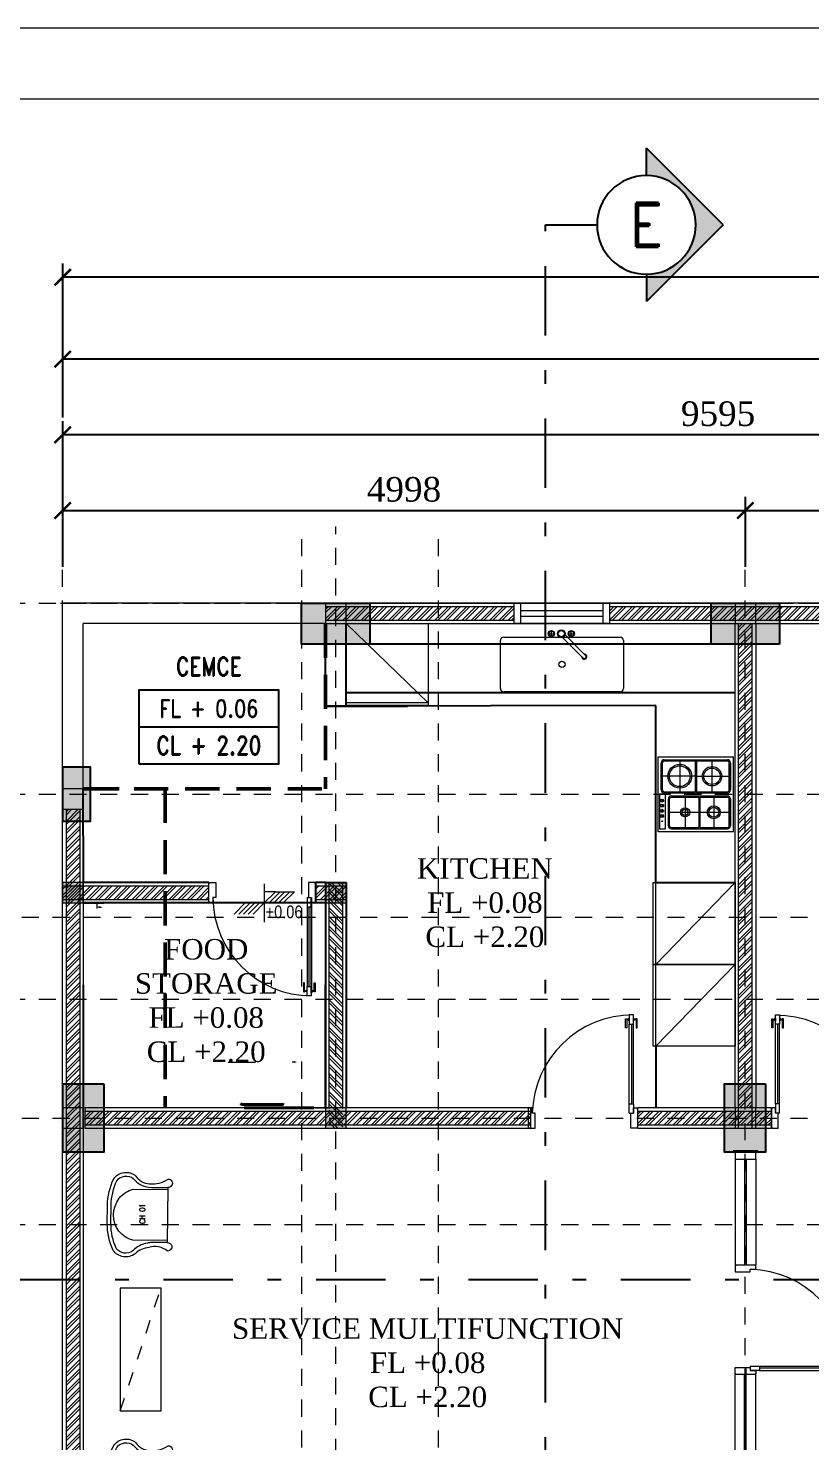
# Model space of a CAD drawing. Header units: millimetres. Extents: x -9564 to 494436, y -140371 to 4257.
# Drawn here: x -19.58 to -13.85, y 120.5 to 130.85 of the extents above; entities that cross this region are included whole.
import ezdxf
from ezdxf.enums import TextEntityAlignment as Align

# ---------------------------------------------------------------- set-up
doc = ezdxf.new("R2010")
doc.units = ezdxf.units.MM
doc.header["$MEASUREMENT"] = 0
for name, pattern in [('DASHDOTX2', [50.8, 25.4, -12.7, 0, -12.7]), ('DASHED2', [0.375, 0.25, -0.125]), ('HIDDEN2', [0.1875, 0.125, -0.0625]), ('SLD-Solid', [0]), ('XR-LANTAI 1$0$HIDDEN', [0.375, 0.25, -0.125])]:
    doc.linetypes.add(name, pattern=pattern)
doc.layers.get('DEFPOINTS').update_dxf_attribs({"lineweight": 18})
for name, color, linetype in [('1', 5, 'Continuous'), ('Garis Wipeout', 241, 'Continuous'), ('TEXT', 4, 'Continuous'), ('WALL', 90, 'Continuous')]:
    doc.layers.add(name, color=color, linetype=linetype)
for name, color, linetype, lineweight in [('28-Arsiran', 252, 'Continuous', 5), ('8', 8, 'Continuous', 5), ('AS', 8, 'HIDDEN2', 5), ('BODY', 7, 'Continuous', 40), ('DIM', 1, 'Continuous', 5), ('Dimensi', 252, 'Continuous', 9), ('DINDING', 1, 'Continuous', 20), ('DOOR OPENING', 4, 'SLD-Solid', 5), ('FURNITURE', 25, 'Continuous', 5), ('HATCH', 8, 'Continuous', 13), ('KOL', 5, 'Continuous', 18), ('LEGEND', 1, 'DASHED2', 50), ('TEXT 1', 210, 'Continuous', 5), ('XR-KOP A3_MOZART$0$A-TXTKOP', 3, 'Continuous', 5), ('XR-KOP A3_MOZART$0$KOP-A1$0$A-GRSKOP', 1, 'Continuous', 5)]:
    doc.layers.add(name, color=color, linetype=linetype, lineweight=lineweight)
doc.styles.add('Arial Narrow', font='ARIALN.TTF')
doc.styles.add('HAND', font='ROMAND.SHX', dxfattribs={"width": 0.8, "height": 250})
doc.styles.add('ROMAND', font='romand.shx', dxfattribs={"width": 0.7})
doc.styles.add('style1', font='times.ttf', dxfattribs={"height": 0.15})
doc.styles.add('style2', font='times.ttf', dxfattribs={"height": 0.18})
doc.styles.add('XR-KOP A3_MOZART$0$ROMAND', font='romand.shx', dxfattribs={"height": 2, "bigfont": 'bigfont.shx'})
doc.styles.add('XR-LANTAI 1$0$ROMANS', font='romans.shx', dxfattribs={"width": 0.8})
doc.dimstyles.new('ISO-25', dxfattribs={"dimtxt": 0.18, "dimasz": 0.12, "dimexe": 0.1, "dimexo": 0.1, "dimgap": 0.0625, "dimtad": 1, "dimtoh": 1, "dimdec": 0, "dimlfac": 1000, "dimtxsty": 'style2', "dimblk": 'ARCHTICK', "dimcen": 0.15, "dimclrd": 1, "dimclre": 1, "dimclrt": 4, "dimadec": 0, "dimazin": 0, "dimtfac": 1, "dimtdec": 0, "dimtmove": 0, "dimatfit": 3, "dimldrblk": 'OBLIQUE', "dimfxl": 1, "dimarcsym": 0})
pattern_1 = [(45, (-258.134137, -137.640266), (-0.0336759605, 0.0336759605), []), (45, (-258.111686, -137.640266), (-0.0336759605, 0.0336759605), [])]
pattern_2 = [(0, (0, 0), (0, 6.985), [5.08, -1.905]), (90, (0, 0), (-6.985, 4e-16), [5.08, -1.905])]

# ---------------------------------------------------------------- blocks, each defined once
blk = doc.blocks.new('hsdh')
at = {"layer": 'XR-KOP A3_MOZART$0$KOP-A1$0$A-GRSKOP', "color": 0, "linetype": 'Continuous', "lineweight": 5}
blk.add_lwpolyline([(145480.1, 82601), (107945.4, 82601), (107945.4, 56196.5), (145480.1, 56196.5)], close=True, dxfattribs=at)
at = {"layer": 'XR-KOP A3_MOZART$0$KOP-A1$0$A-GRSKOP', "color": 5, "linetype": 'Continuous', "lineweight": 5}
blk.add_lwpolyline([(145016.9, 82137.7), (108408.6, 82137.7), (108408.6, 56659.8), (145016.9, 56659.8)], close=True, dxfattribs=at)
blk = doc.blocks.new('KOLOM PRAKTIS')
at = {"layer": 'HATCH'}
h = blk.add_hatch(color=256, dxfattribs=at)
h.dxf.hatch_style = 1
h.paths.add_polyline_path([(-75, 75), (-75, -75), (75, -75), (75, 75)])
at = {"layer": 'KOL'}
blk.add_lwpolyline([(-75, -75), (75, -75), (75, 75), (-75, 75)], close=True, dxfattribs=at)
blk = doc.blocks.new('KUSEN PINTU')
at = {"layer": 'DOOR OPENING', "linetype": 'Continuous', "transparency": 33554687}
for p, q in [((-50, 110), (-30, 110)), ((-50, 0), (-50, 110)), ((-30, 110), (-30, 150)), ((-30, 150), (-5, 150)), ((-5, 150), (-5, 145)), ((-5, 145), (0, 145)), ((0, 145), (0, 5)), ((-5, 0), (-50, 0)), ((0, 5), (-5, 5)), ((-5, 5), (-5, 0))]:
    blk.add_line(p, q, dxfattribs=at)
at = {"layer": 'DOOR OPENING', "linetype": 'Continuous', "ltscale": 10, "transparency": 33554687}
for p, q in [((0, 145), (0, 150)), ((0, 5), (0, 0))]:
    blk.add_line(p, q, dxfattribs=at)
blk = doc.blocks.new('A$C3020dce1')
at = {"layer": 'DOOR OPENING', "linetype": 'Continuous', "transparency": 33554687}
for p, q in [((110, 60), (110, 30)), ((110, 60), (178, 60)), ((178, 30), (110, 30)), ((178, 60), (178, 30)), ((735, 79), (735, 88)), ((735, 88), (802, 88)), ((802, 79), (735, 79)), ((802, 10), (735, 10)), ((735, 10), (735, 2)), ((735, 2), (802, 2)), ((830, 60), (762, 60)), ((762, 60), (762, 30)), ((762, 30), (830, 30)), ((785, 60), (785, 62)), ((807, 60), (785, 60)), ((807, 30), (785, 30)), ((785, 30), (785, 28)), ((787, 64), (806, 64)), ((787, 26), (806, 26)), ((802, 88), (802, 79)), ((802, 2), (802, 10)), ((807, 62), (807, 60)), ((807, 28), (807, 30)), ((830, 30), (830, 60))]:
    blk.add_line(p, q, dxfattribs=at)
at = {"layer": 'DOOR OPENING', "transparency": 33554687}
blk.add_line((110, 30), (150, 30), dxfattribs=at)
at = {"layer": 'DOOR OPENING', "linetype": 'Continuous', "ltscale": 10, "transparency": 33554687}
for p, q in [((178, 60), (762, 60)), ((762, 45), (178, 45)), ((178, 30), (762, 30)), ((793, 64), (793, 79)), ((793, 10), (793, 26)), ((799, 64), (799, 79)), ((799, 10), (799, 26))]:
    blk.add_line(p, q, dxfattribs=at)
at = {"layer": 'DOOR OPENING', "color": 8, "ltscale": 2, "transparency": 33554687}
blk.add_arc((93, 33), 737, 359.775, 88.6553, dxfattribs=at)
at = {"layer": 'DOOR OPENING', "linetype": 'Continuous', "transparency": 33554687}
for centre, start, end in [((787, 62), 90, 180), ((787, 28), 180, 270), ((806, 62), 360, 90), ((806, 28), 270, 0)]:
    blk.add_arc(centre, 1.69, start, end, dxfattribs=at)
at = {"layer": 'DOOR OPENING', "linetype": 'Continuous', "transparency": 33554687, "xscale": -1, "rotation": 270}
blk.add_blockref('KUSEN PINTU', (0, 800), dxfattribs=at)
at = {"layer": 'DOOR OPENING', "linetype": 'Continuous', "transparency": 33554687, "rotation": 270}
blk.add_blockref('KUSEN PINTU', (0, 0), dxfattribs=at)
blk = doc.blocks.new('NRG-1')
at = {"color": 15}
blk.add_lwpolyline([(-0.947, -1), (0.947, -1), (0.947, 0), (-0.947, 0)], close=True, dxfattribs=at)
blk.add_lwpolyline([(0.947, -0.5), (-0.947, -0.5)], dxfattribs=at)
at = {"color": 4, "style": 'HAND'}
for p in [(0, 0.781), (0, 0.321)]:
    blk.add_attdef('NRG', text='', height=0.25, dxfattribs=at).set_placement(p, align=Align.MIDDLE)
at = {"style": 'HAND'}
for p in [(0, -0.25), (0, -0.75)]:
    blk.add_attdef('NE', text='', height=0.25, dxfattribs=at).set_placement(p, align=Align.MIDDLE)
blk = doc.blocks.new('XR-LANTAI 1$0$A$C006A1356')
blk.add_lwpolyline([(139, 49, -1.063474), (57, 48, 0.263984), (92, 228, 0.16326), (31, 364, -0.428242), (64, 578, -0.10714), (324, 635), (504, 634, -0.10714), (763, 572, -0.428242), (792, 358, 0.237282), (713, 223, 0.177013), (760, 42, -1.063474), (678, 45)], format="xyb", close=True)
for points in [[(139, 49), (140, 204, 0.019515), (135, 244, 0.167194), (59, 387, -0.416735), (82, 547, -0.105594), (324, 599), (503, 598, -0.105594), (744, 541, -0.416735), (765, 381, 0.203317), (681, 231), (679, 199), (678, 45)], [(159, 49), (162, 386, -0.149782), (250, 521, -0.334384), (572, 518, -0.165503), (662, 381), (659, 45)]]:
    blk.add_lwpolyline(points, format="xyb")
blk = doc.blocks.new('A$C7265e89b')
at = {"layer": 'FURNITURE', "color": 251, "linetype": 'XR-LANTAI 1$0$HIDDEN'}
blk.add_line((12.5, 109.9), (52.5, 229.9), dxfattribs=at)
at = {"layer": 'FURNITURE'}
blk.add_lwpolyline([(52.5, 229.9), (12.5, 229.9), (12.5, 109.9), (52.5, 109.9)], close=True, dxfattribs=at)
at = {"layer": 'FURNITURE', "xscale": 0.1, "yscale": 0.1, "zscale": 0.1, "rotation": 90}
for p in [(63.5, 260.3), (63.5, 0)]:
    blk.add_blockref('XR-LANTAI 1$0$A$C006A1356', p, dxfattribs=at)
at = {"layer": 'FURNITURE', "char_height": 5.5, "attachment_point": 1, "rotation": 90, "style": 'XR-LANTAI 1$0$ROMANS'}
for insert in [(31.5, 292.7), (31.5, 30.6)]:
    blk.add_mtext_dynamic_manual_height_columns('CH 01', width=27.015, gutter_width=0.1, heights=[0], dxfattribs=dict(at, insert=insert))
blk = doc.blocks.new('_ArchTick')
at = {"color": 0, "linetype": 'ByBlock', "const_width": 0.15}
blk.add_lwpolyline([(-0.5, -0.5), (0.5, 0.5)], dxfattribs=at)
blk = doc.blocks.new('*D641')
at = {"layer": 'DEFPOINTS', "color": 0, "transparency": 16777216}
for p in [(208.821, 169.55), (203.824, 169.038), (208.821, 169.038)]:
    blk.add_point(p, dxfattribs=at)
at = {"layer": 'DIM', "color": 1, "lineweight": -2, "transparency": 16777216}
for p, q in [((203.824, 169.138), (203.824, 169.65)), ((208.821, 169.138), (208.821, 169.65)), ((203.824, 169.55), (208.821, 169.55))]:
    blk.add_line(p, q, dxfattribs=at)
at = {"layer": 'DIM', "color": 1, "lineweight": -2, "transparency": 16777216, "xscale": 0.12, "yscale": 0.12, "zscale": 0.12, "rotation": 180}
blk.add_blockref('_ArchTick', (203.824, 169.55), dxfattribs=at)
at = {"layer": 'DIM', "color": 1, "lineweight": -2, "transparency": 16777216, "xscale": 0.12, "yscale": 0.12, "zscale": 0.12}
blk.add_blockref('_ArchTick', (208.821, 169.55), dxfattribs=at)
at = {"layer": 'DIM', "color": 4, "transparency": 16777216, "insert": (206.322, 169.704), "char_height": 0.18, "attachment_point": 5, "style": 'style2'}
blk.add_mtext('4998', dxfattribs=at)
blk = doc.blocks.new('_Oblique')
at = {"color": 0, "linetype": 'ByBlock', "lineweight": -2}
blk.add_line((-0.5, -0.5), (0.5, 0.5), dxfattribs=at)
blk = doc.blocks.new('*D642')
at = {"layer": 'DEFPOINTS', "color": 0, "transparency": 16777216}
for p in [(211.819, 169.55), (208.821, 169.038), (211.819, 169.038)]:
    blk.add_point(p, dxfattribs=at)
at = {"layer": 'DIM', "color": 1, "lineweight": -2, "transparency": 16777216}
for p, q in [((208.821, 169.138), (208.821, 169.65)), ((211.819, 169.138), (211.819, 169.65)), ((208.821, 169.55), (211.819, 169.55))]:
    blk.add_line(p, q, dxfattribs=at)
at = {"layer": 'DIM', "color": 1, "lineweight": -2, "transparency": 16777216, "xscale": 0.12, "yscale": 0.12, "zscale": 0.12, "rotation": 180}
blk.add_blockref('_ArchTick', (208.821, 169.55), dxfattribs=at)
at = {"layer": 'DIM', "color": 1, "lineweight": -2, "transparency": 16777216, "xscale": 0.12, "yscale": 0.12, "zscale": 0.12}
blk.add_blockref('_ArchTick', (211.819, 169.55), dxfattribs=at)
at = {"layer": 'DIM', "color": 4, "transparency": 16777216, "insert": (210.32, 169.704), "char_height": 0.18, "attachment_point": 5, "style": 'style2'}
blk.add_mtext('2998', dxfattribs=at)
blk = doc.blocks.new('*D645')
at = {"layer": 'DEFPOINTS', "color": 0, "transparency": 16777216}
for p in [(203.824, 170.104), (203.824, 169.55), (213.419, 169.55)]:
    blk.add_point(p, dxfattribs=at)
at = {"layer": 'DIM', "color": 1, "lineweight": -2, "transparency": 16777216}
for p, q in [((203.824, 169.65), (203.824, 170.204)), ((213.419, 169.65), (213.419, 170.204)), ((213.419, 170.104), (203.824, 170.104))]:
    blk.add_line(p, q, dxfattribs=at)
at = {"layer": 'DIM', "color": 1, "lineweight": -2, "transparency": 16777216, "xscale": 0.12, "yscale": 0.12, "zscale": 0.12, "rotation": 180}
blk.add_blockref('_ArchTick', (203.824, 170.104), dxfattribs=at)
at = {"layer": 'DIM', "color": 1, "lineweight": -2, "transparency": 16777216, "xscale": 0.12, "yscale": 0.12, "zscale": 0.12}
blk.add_blockref('_ArchTick', (213.419, 170.104), dxfattribs=at)
at = {"layer": 'DIM', "color": 4, "transparency": 16777216, "insert": (208.621, 170.258), "char_height": 0.18, "attachment_point": 5, "style": 'style2'}
blk.add_mtext('9595', dxfattribs=at)
blk = doc.blocks.new('*D646')
at = {"layer": 'DEFPOINTS', "color": 0, "transparency": 16777216}
for p in [(203.824, 170.658), (203.824, 170.13), (217.369, 170.13)]:
    blk.add_point(p, dxfattribs=at)
at = {"layer": 'DIM', "color": 1, "lineweight": -2, "transparency": 16777216}
for p, q in [((203.824, 170.23), (203.824, 170.758)), ((217.369, 170.23), (217.369, 170.758)), ((217.369, 170.658), (203.824, 170.658))]:
    blk.add_line(p, q, dxfattribs=at)
at = {"layer": 'DIM', "color": 1, "lineweight": -2, "transparency": 16777216, "xscale": 0.12, "yscale": 0.12, "zscale": 0.12, "rotation": 180}
blk.add_blockref('_ArchTick', (203.824, 170.658), dxfattribs=at)
at = {"layer": 'DIM', "color": 1, "lineweight": -2, "transparency": 16777216, "xscale": 0.12, "yscale": 0.12, "zscale": 0.12}
blk.add_blockref('_ArchTick', (217.369, 170.658), dxfattribs=at)
at = {"layer": 'DIM', "color": 4, "transparency": 16777216, "insert": (210.596, 170.812), "char_height": 0.18, "attachment_point": 5, "style": 'style2'}
blk.add_mtext('13545', dxfattribs=at)
blk = doc.blocks.new('*D674')
at = {"layer": 'DEFPOINTS', "color": 0, "transparency": 16777216}
for p in [(203.824, 171.258), (203.824, 170.658), (221.469, 170.658)]:
    blk.add_point(p, dxfattribs=at)
at = {"layer": 'DIM', "color": 1, "lineweight": -2, "transparency": 16777216}
for p, q in [((203.824, 170.758), (203.824, 171.358)), ((221.469, 170.758), (221.469, 171.358)), ((221.469, 171.258), (203.824, 171.258))]:
    blk.add_line(p, q, dxfattribs=at)
at = {"layer": 'DIM', "color": 1, "lineweight": -2, "transparency": 16777216, "xscale": 0.12, "yscale": 0.12, "zscale": 0.12, "rotation": 180}
blk.add_blockref('_ArchTick', (203.824, 171.258), dxfattribs=at)
at = {"layer": 'DIM', "color": 1, "lineweight": -2, "transparency": 16777216, "xscale": 0.12, "yscale": 0.12, "zscale": 0.12}
blk.add_blockref('_ArchTick', (221.469, 171.258), dxfattribs=at)
at = {"layer": 'DIM', "color": 4, "transparency": 16777216, "insert": (212.646, 171.412), "char_height": 0.18, "attachment_point": 5, "style": 'style2'}
blk.add_mtext('17645', dxfattribs=at)
blk = doc.blocks.new('A$C699b590b')
at = {"layer": '8', "transparency": 33554687}
for p, q in [((0, 550), (550, 550)), ((0, 0), (0, 550)), ((44, 528), (506, 528)), ((44, 519), (271, 519)), ((157, 519), (157, 294)), ((271, 519), (271, 294)), ((279, 519), (279, 294)), ((279, 519), (506, 519)), ((393, 519), (393, 294)), ((550, 0), (550, 550)), ((22, 307), (22, 506)), ((31, 307), (31, 506)), ((519, 307), (519, 506)), ((528, 506), (528, 307)), ((528, 307), (528, 499)), ((271, 407), (31, 407)), ((279, 407), (519, 407)), ((9, 275), (9, 22)), ((53, 275), (9, 275)), ((28, 229), (43, 229)), ((44, 294), (271, 294)), ((44, 285), (506, 285)), ((53, 22), (53, 275)), ((74, 44), (74, 241)), ((83, 44), (83, 241)), ((96, 263), (506, 263)), ((96, 255), (297, 255)), ((196, 255), (196, 31)), ((279, 294), (506, 294)), ((297, 255), (297, 31)), ((305, 255), (506, 255)), ((305, 255), (305, 31)), ((406, 255), (406, 31)), ((519, 44), (519, 241)), ((528, 241), (528, 44)), ((528, 44), (528, 241)), ((28, 192), (43, 192)), ((28, 154), (43, 154)), ((28, 116), (43, 116)), ((83, 143), (297, 143)), ((305, 143), (524, 143)), ((550, 0), (0, 0)), ((9, 22), (53, 22)), ((96, 31), (297, 31)), ((96, 22), (506, 22)), ((305, 31), (506, 31))]:
    blk.add_line(p, q, dxfattribs=at)
for centre, radius in [((157, 407), 87), ((157, 407), 76), ((393, 407), 71.2), ((393, 407), 60.2), ((28, 229), 11.3), ((28, 229), 8.04), ((28, 192), 11.3), ((28, 154), 11.3), ((28, 116), 11.3), ((28, 192), 8.04), ((28, 154), 8.04), ((28, 116), 8.04), ((196, 143), 34), ((196, 143), 23), ((406, 143), 47.6), ((406, 143), 36.6), ((29, 79), 2.82)]:
    blk.add_circle(centre, radius, dxfattribs=at)
for centre, radius, start, end in [((44, 506), 22, 90, 180), ((44, 506), 13.2, 90, 180), ((506, 506), 22, 0, 90), ((506, 506), 13.2, 0, 90), ((44, 307), 22, 180, 270), ((44, 307), 13.2, 180, 270), ((96, 241), 22, 90, 180), ((96, 241), 13.2, 90, 180), ((506, 307), 22, 270, 0), ((506, 307), 13.2, 270, 0), ((506, 241), 22, 0, 90), ((506, 241), 13.2, 0, 90), ((96, 44), 22, 180, 270), ((96, 44), 13.2, 180, 270), ((506, 44), 22, 270, 0), ((506, 44), 13.2, 270, 0)]:
    blk.add_arc(centre, radius, start, end, dxfattribs=at)
blk = doc.blocks.new('p')
at = {"layer": 'Dimensi'}
blk.add_line((-3, 0), (-5, 0), dxfattribs=at)
blk.add_lwpolyline([(0, 0, 0, 2, 0), (-3, 0, 2, 2, 0)], format="xyseb", dxfattribs=at)
blk = doc.blocks.new('SINK PANTRY')
at = {"layer": 'FURNITURE', "linetype": 'Continuous', "ltscale": 0.5, "transparency": 33554687}
for p, q in [((207756, 177367), (207756, 178411)), ((207786, 178441), (208217, 178441)), ((208247, 178411), (208247, 177367)), ((207735, 177918), (207916, 178098)), ((207747, 177973), (207702, 177973)), ((207725, 177950), (207725, 177996)), ((207758, 177895), (207938, 178075)), ((207747, 177795), (207702, 177795)), ((207725, 177772), (207725, 177817)), ((208217, 177337), (207786, 177337))]:
    blk.add_line(p, q, dxfattribs=at)
for centre, radius in [((207725, 177973), 27.9), ((207725, 177973), 22.8), ((207725, 177884), 34.9), ((207725, 177884), 28.5), ((207999, 177889), 27.9), ((207725, 177795), 27.9), ((207725, 177795), 22.8)]:
    blk.add_circle(centre, radius, dxfattribs=at)
for centre, radius, start, end in [((207786, 178411), 30, 90, 180), ((208217, 178411), 30, 0, 90), ((207931, 178090), 23.3, 267.9463, 180.6751), ((207931, 178090), 16.9, 295.2833, 150.2559), ((207786, 177367), 30, 180, 220.8107), ((207786, 177367), 30, 180, 270), ((208217, 177367), 30, 270, 0)]:
    blk.add_arc(centre, radius, start, end, dxfattribs=at)
blk = doc.blocks.new('A$Cc80c1df7')
at = {"layer": '8', "transparency": 33554687}
for p, q in [((0, 600), (600, 600)), ((0, 600), (439, 600)), ((0, 600), (600, 600)), ((0, 580), (439, 580)), ((0, 580), (600, 580)), ((0, 580), (600, 0)), ((600, 600), (600, 0))]:
    blk.add_line(p, q, dxfattribs=at)
blk.add_lwpolyline([(600, 0), (0, 0), (0, 600), (600, 600)], close=True, dxfattribs=at)
blk = doc.blocks.new('ARAH-4')
blk.add_hatch(color=8).paths.add_polyline_path([(-4.5, 0), (-7, 0), (0, -7), (7, 0), (4.5, 0, -1)])
at = {"color": 9}
for p, q in [((0, -7), (-7, 0)), ((-4.5, 0), (-7, 0)), ((0, -7), (7, 0)), ((4.5, 0), (7, 0))]:
    blk.add_line(p, q, dxfattribs=at)
blk.add_circle((0, 0), 4.5, dxfattribs=at)
at = {"color": 4, "style": 'ROMAND'}
blk.add_attdef('A', text='', height=4, dxfattribs=at).set_placement((0, 0), align=Align.MIDDLE_CENTER)
blk = doc.blocks.new('pot')
at = {"layer": '1', "linetype": 'DASHDOTX2', "ltscale": 0.02}
for points in [[(207.73, 147.396), (207.353, 147.396), (207.353, 171.641), (207.73, 171.641)], [(200.093, 164.296), (200.093, 163.919), (225.016, 163.919), (225.016, 164.296)]]:
    blk.add_lwpolyline(points, dxfattribs=at)
ref = blk.add_blockref('ARAH-4', (208.091, 171.641), dxfattribs=dict(xscale=-0.08021946471751401, yscale=0.08021946471751401, zscale=0.08021946471751398, rotation=90))
ref.add_attrib('A', 'E', dxfattribs={"color": 4, "height": 0.321, "style": 'ROMAND'}).set_placement((208.091, 171.641), align=Align.MIDDLE_CENTER)
blk = doc.blocks.new('k4')
at = {"true_color": 0x636466}
h = blk.add_hatch(dxfattribs=at)
h.set_pattern_fill('ANGLE', color=251)
h.set_pattern_definition(pattern_2)
h.paths.add_polyline_path([(210.558, -20.392), (210.358, -20.392), (210.358, -20.792), (210.558, -20.792)])
h = blk.add_hatch(color=251, dxfattribs=at)
h.dxf.hatch_style = 1
h.paths.add_polyline_path([(210.558, -20.594), (210.358, -20.594), (210.358, -20.792), (210.558, -20.792)])
h.paths.add_polyline_path([(210.558, -20.392), (210.358, -20.392), (210.358, -20.594), (210.558, -20.594)])
for p, q in [((210.358, -20.392), (210.558, -20.392)), ((210.558, -20.392), (210.558, -20.792)), ((210.558, -20.792), (210.358, -20.792))]:
    blk.add_line(p, q)
blk.add_lwpolyline([(210.358, -20.392), (210.558, -20.392), (210.558, -20.792), (210.358, -20.792)], close=True)
blk = doc.blocks.new('kolom1')
at = {"true_color": 0x636466}
h = blk.add_hatch(dxfattribs=at)
h.set_pattern_fill('ANGLE', color=251)
h.set_pattern_definition(pattern_2)
h.paths.add_polyline_path([(201.312, -20.514), (201.612, -20.514), (201.612, -20.014), (201.312, -20.014)])
h = blk.add_hatch(color=251, dxfattribs=at)
h.dxf.hatch_style = 1
h.paths.add_polyline_path([(201.612, -20.014), (201.312, -20.014), (201.312, -20.514), (201.612, -20.514)])
blk.add_lwpolyline([(201.612, -20.014), (201.612, -20.514), (201.312, -20.514), (201.312, -20.014)], close=True)
blk = doc.blocks.new('KL1')
at = {"rotation": 270}
for p in [(204.085, 370.184), (207.085, 370.184)]:
    blk.add_blockref('kolom1', p, dxfattribs=at)
for name, p in [('k4', (-28.534, 188.065)), ('kolom1', (-19.488, 185.366)), ('kolom1', (-14.643, 185.366))]:
    blk.add_blockref(name, p)
blk = doc.blocks.new('bv')
at = {"layer": 'DOOR OPENING', "linetype": 'Continuous', "ltscale": 10, "transparency": 33554687}
for p, q in [((197.497, 194.697), (197.497, 195.397)), ((197.497, 195.397), (197.647, 195.397)), ((197.647, 195.397), (197.647, 194.697)), ((197.497, 195.347), (197.647, 195.347)), ((197.55, 195.347), (197.55, 194.747)), ((197.593, 195.347), (197.593, 194.747)), ((197.647, 194.747), (197.497, 194.747)), ((197.647, 194.697), (197.497, 194.697))]:
    blk.add_line(p, q, dxfattribs=at)
blk = doc.blocks.new('jj')
blk.add_line((208.819, 163.275), (208.819, 162.425))
at = {"layer": 'DOOR OPENING', "linetype": 'Continuous', "transparency": 33554687}
for p, q in [((208.744, 164.802), (208.744, 164.025)), ((208.813, 164.802), (208.813, 164.03)), ((208.825, 164.802), (208.825, 164.03)), ((208.894, 164.802), (208.894, 164.025)), ((208.744, 162.447), (208.744, 163.225)), ((208.813, 162.447), (208.813, 163.22)), ((208.825, 162.447), (208.825, 163.22)), ((208.894, 162.447), (208.894, 163.225))]:
    blk.add_line(p, q, dxfattribs=at)
for points in [[(208.894, 164.822), (208.894, 164.822), (208.894, 164.847), (208.889, 164.847), (208.889, 164.852), (208.749, 164.852), (208.749, 164.847), (208.744, 164.847), (208.744, 164.802), (208.894, 164.802)], [(208.894, 162.427), (208.894, 162.427), (208.894, 162.402), (208.889, 162.402), (208.889, 162.397), (208.749, 162.397), (208.749, 162.402), (208.744, 162.402), (208.744, 162.447), (208.894, 162.447)]]:
    blk.add_lwpolyline(points, close=True, dxfattribs=at)
at = {"layer": 'LEGEND', "xscale": 0.001, "yscale": 0.001, "zscale": 0.001}
blk.add_blockref('A$C3020dce1', (208.744, 163.225), dxfattribs=at)
blk = doc.blocks.new('as1')
at = {"layer": 'AS'}
for p, q in [((139.888, 146.696), (139.888, 169.189)), ((141.638, 146.696), (141.638, 169.189)), ((141.888, 146.858), (141.888, 169.189)), ((142.638, 146.696), (142.638, 169.189)), ((144.883, 146.696), (144.883, 169.189)), ((137.013, 168.628), (158.579, 168.628)), ((139.873, 168.628), (158.579, 168.628)), ((137.013, 167.228), (158.579, 167.228)), ((136.44, 166.328), (158.579, 166.328)), ((137.013, 165.728), (158.579, 165.728)), ((136.44, 164.858), (158.579, 164.858)), ((137.013, 164.078), (158.579, 164.078))]:
    blk.add_line(p, q, dxfattribs=at)
blk = doc.blocks.new('eshes')
at = {"layer": 'DIM'}
for base, p1, p2, picture, middle in [((203.8237, 171.2581), (221.4687, 170.6581), (203.8237, 170.6581), '*D674', (212.6462, 171.4124)), ((203.8237, 170.6581), (217.3687, 170.1301), (203.8237, 170.1301), '*D646', (210.5962, 170.8121)), ((203.8237, 170.1039), (213.4187, 169.5498), (203.8237, 169.5498), '*D645', (208.6212, 170.2583)), ((208.821221, 169.549784), (203.823719, 169.038306), (208.821221, 169.038306), '*D641', (206.32247, 169.704101)), ((211.818720909, 169.5497844856), (208.8212209087, 169.038306122), (211.818720909, 169.038306122), '*D642', (210.3199709088, 169.7041013565))]:
    dim = blk.add_linear_dim(base=base, p1=p1, p2=p2, dimstyle='ISO-25', dxfattribs=at)
    dim.commit()
    dim.dimension.update_dxf_attribs({"geometry": picture, "text_midpoint": middle})
blk = doc.blocks.new('A$C2a879c63')
at = {"layer": '28-Arsiran'}
h = blk.add_hatch(dxfattribs=at)
h.set_pattern_fill('ANSI32', color=256, scale=0.005)
h.set_pattern_definition(pattern_1)
h.paths.add_polyline_path([(12.8899, 25.2123), (12.8899, 25.3123), (11.5108, 25.3123), (11.5108, 25.2123)])
h.paths.add_polyline_path([(15.732, 25.2123), (15.732, 25.3123), (13.5899, 25.3123), (13.5899, 25.2123)])
h.paths.add_polyline_path([(16.432, 25.3123), (16.432, 25.2123), (19.2558, 25.2123), (19.2558, 25.3123)])
h = blk.add_hatch(dxfattribs=at)
h.set_pattern_fill('ANSI32', color=256, scale=0.005)
h.set_pattern_definition([(45, (-258.146637, -137.640265), (-0.0336759605, 0.0336759605), []), (45, (-258.124186, -137.640265), (-0.0336759605, 0.0336759605), [])])
h.paths.add_polyline_path([(14.6333, 25.1873), (14.5833, 25.1873), (14.5833, 23.9373), (14.6333, 23.9373)])
h.paths.add_polyline_path([(14.5833, 25.1873), (14.5333, 25.1873), (14.5333, 23.9373), (14.5833, 23.9373)])
h.paths.add_polyline_path([(14.6333, 23.9373), (14.5833, 23.9373), (14.5833, 23.0373), (14.6333, 23.0373)])
h.paths.add_polyline_path([(14.5833, 23.9373), (14.5333, 23.9373), (14.5333, 23.0373), (14.5833, 23.0373)])
h.paths.add_polyline_path([(14.6333, 23.0373), (14.5833, 23.0373), (14.5833, 21.6423), (14.6333, 21.6423)])
h.paths.add_polyline_path([(14.5833, 23.0373), (14.5333, 23.0373), (14.5333, 21.6423), (14.5833, 21.6423)])
h = blk.add_hatch(dxfattribs=at)
h.set_pattern_fill('ANSI32', color=256, scale=0.005)
h.set_pattern_definition([(45, (-258.146637, -137.640266), (-0.0336759605, 0.0336759605), []), (45, (-258.124186, -137.640266), (-0.0336759605, 0.0336759605), [])])
h.paths.add_polyline_path([(9.7108, 23.8273), (9.6108, 23.8273), (9.6108, 11.2173), (9.7108, 11.2173)])
h = blk.add_hatch(dxfattribs=at)
h.set_pattern_fill('ANSI32', color=256, scale=0.005, angle=90)
h.set_pattern_definition([(135, (170.7933, -247.85517), (-0.0336759605, -0.0336759605), []), (135, (170.7933, -247.83272), (-0.0336759605, -0.0336759605), [])])
h.paths.add_polyline_path([(11.6358, 23.2923), (11.5358, 23.2923), (11.5358, 21.4923), (11.6358, 21.4923)])
h = blk.add_hatch(dxfattribs=at)
h.set_pattern_fill('ANSI32', color=256, scale=0.005)
h.set_pattern_definition([(45, (-260.49164, -135.990266), (-0.0336759605, 0.0336759605), []), (45, (-260.46919, -135.990266), (-0.0336759605, 0.0336759605), [])])
h.paths.add_polyline_path([(10.6558, 23.1673), (10.6558, 23.2673), (9.5858, 23.2673), (9.5858, 23.1673)])
h = blk.add_hatch(dxfattribs=at)
h.set_pattern_fill('ANSI32', color=256, scale=0.005)
h.set_pattern_definition([(45, (-258.64164, -135.990266), (-0.0336759605, 0.0336759605), []), (45, (-258.61919, -135.990266), (-0.0336759605, 0.0336759605), [])])
h.paths.add_polyline_path([(11.6608, 23.1673), (11.6608, 23.2673), (11.4358, 23.2673), (11.4358, 23.1673)])
h = blk.add_hatch(dxfattribs=at)
h.set_pattern_fill('ANSI32', color=256, scale=0.005)
h.set_pattern_definition(pattern_1)
h.paths.add_polyline_path([(13.0133, 21.5173), (13.0133, 21.6173), (9.7483, 21.6173), (9.7483, 21.5173)])
h = blk.add_hatch(dxfattribs=at)
h.set_pattern_fill('ANSI32', color=256, scale=0.005)
h.set_pattern_definition([(45, (170.84751, -349.36294), (-0.0336759605, 0.0336759605), []), (45, (170.86996, -349.36294), (-0.0336759605, 0.0336759605), [])])
h.paths.add_polyline_path([(14.7733, 21.5173), (14.7733, 21.6173), (13.7933, 21.6173), (13.7933, 21.5173)])
for p, q in [((11.5108, 24.5823), (11.5108, 25.1873)), ((11.6608, 24.5823), (11.6608, 25.1873)), ((14.3333, 25.0373), (11.8333, 25.0373)), ((11.6608, 24.5826), (11.6608, 24.6826)), ((11.6608, 24.6826), (14.5083, 24.6826)), ((13.9283, 24.5873), (11.5108, 24.5823)), ((11.5108, 24.5823), (12.1108, 24.5823)), ((11.5108, 24.5823), (11.6608, 24.5823)), ((13.9283, 23.2923), (13.9283, 24.5873)), ((9.7333, 23.9773), (9.7358, 23.2923)), ((10.6558, 23.2923), (9.7358, 23.2923)), ((11.5108, 23.2923), (11.4358, 23.2923)), ((11.4358, 23.2923), (11.4358, 23.1423)), ((11.5108, 23.2923), (11.5108, 21.6423)), ((11.5108, 23.2923), (11.6608, 23.2923)), ((11.5108, 23.2923), (11.5108, 22.3723)), ((11.6608, 23.2923), (11.6608, 21.6423)), ((13.9283, 23.2923), (14.5083, 23.2923)), ((11.4058, 23.1823), (11.4058, 22.4823)), ((11.5108, 23.1423), (9.7358, 23.1423)), ((9.7358, 23.1423), (9.8858, 23.1423)), ((9.7358, 22.5423), (9.7358, 21.6423)), ((11.5108, 21.6423), (11.5108, 22.5423)), ((13.9283, 22.0923), (13.9283, 21.6423))]:
    blk.add_line(p, q)
at = {"layer": '8', "transparency": 33554687}
for p, q in [((11.5108, 25.3372), (9.5858, 25.3372)), ((9.5858, 23.9773), (9.5858, 25.3372)), ((11.7333, 25.3372), (14.4108, 25.3372)), ((17.4333, 25.3372), (14.7558, 25.3372)), ((11.5108, 25.1873), (9.7358, 25.1873)), ((9.7358, 23.9773), (9.7358, 25.1873))]:
    blk.add_line(p, q, dxfattribs=at)
at = {"layer": '8'}
for p, q in [((11.5108, 25.3123), (12.8899, 25.3123)), ((13.5899, 25.3123), (15.732, 25.3123)), ((11.5108, 25.2123), (12.8899, 25.2123)), ((13.5899, 25.2123), (15.732, 25.2123)), ((14.5333, 21.4923), (14.5333, 25.1873)), ((14.6333, 21.4923), (14.6333, 25.1873)), ((9.6108, 23.8273), (9.6108, 11.2173)), ((9.7108, 23.8273), (9.7108, 11.2173)), ((11.5358, 21.6423), (11.5358, 23.2923)), ((11.6358, 21.6423), (11.6358, 23.2923)), ((9.5858, 23.2673), (10.6558, 23.2673)), ((11.4358, 23.2673), (11.6608, 23.2673)), ((9.5858, 23.1673), (10.6558, 23.1673)), ((11.4358, 23.1673), (11.6608, 23.1673)), ((9.7483, 21.6173), (13.0133, 21.6173)), ((13.7933, 21.6173), (14.7733, 21.6173)), ((9.7483, 21.5173), (13.0133, 21.5173)), ((13.7933, 21.5173), (14.7733, 21.5173))]:
    blk.add_line(p, q, dxfattribs=at)
at = {"layer": 'BODY'}
for points in [[(10.8978, 21.6673, -0.4142136), (10.8908, 21.6743)], [(11.2008, 21.6743, -0.4142136), (11.1938, 21.6673)]]:
    blk.add_lwpolyline(points, format="xyb", dxfattribs=at)
for points in [[(10.8978, 21.6673), (11.1938, 21.6673)], [(10.9143, 21.6423), (11.4243, 21.6423)]]:
    blk.add_lwpolyline(points, dxfattribs=at)
at = {"layer": 'Dimensi'}
blk.add_line((9.8358, 23.1385), (9.8358, 23.1017), dxfattribs=at)
for points in [[(10.7978, 21.9769), (10.9977, 21.9769)], [(11.4343, 21.6423), (11.546, 21.6423)]]:
    blk.add_lwpolyline(points, dxfattribs=at)
at = {"layer": 'DINDING'}
for points in [[(11.5108, 25.1873), (19.2558, 25.1873), (19.2558, 25.3372), (11.5108, 25.3372)], [(14.5083, 21.6423), (14.5083, 25.1873), (14.6583, 25.1873), (14.6583, 21.6423)], [(9.7358, 23.8273), (9.7358, 11.2173), (9.5858, 11.2173), (9.5858, 23.8273)], [(9.5858, 23.1423), (10.6558, 23.1423), (10.6558, 23.2923), (9.5858, 23.2923)], [(11.4358, 23.1423), (11.6608, 23.1423), (11.6608, 23.2923), (11.4358, 23.2923)], [(11.6608, 21.4923), (11.6608, 23.2923), (11.5108, 23.2923), (11.5108, 21.4923)], [(9.7483, 21.4923), (13.0133, 21.4923), (13.0133, 21.6423), (9.7483, 21.6423)], [(13.7933, 21.4923), (14.7733, 21.4923), (14.7733, 21.6423), (13.7933, 21.6423)]]:
    blk.add_lwpolyline(points, close=True, dxfattribs=at)
at = {"layer": 'DOOR OPENING', "linetype": 'Continuous', "transparency": 33554687}
for p, q in [((11.3762, 23.1823), (11.4058, 23.1823)), ((11.3762, 23.1823), (11.3762, 23.1145)), ((11.4058, 23.1145), (11.4058, 23.1823)), ((11.3762, 23.1145), (11.4058, 23.1145)), ((11.3564, 22.5577), (11.3479, 22.5577)), ((11.3479, 22.5577), (11.3479, 22.4899)), ((11.3479, 22.4899), (11.3564, 22.4899)), ((11.3564, 22.4899), (11.3564, 22.5577)), ((11.3722, 22.5057), (11.3722, 22.4865)), ((11.3762, 22.5074), (11.3739, 22.5074)), ((11.3739, 22.4848), (11.3762, 22.4848)), ((11.3762, 22.4623), (11.3762, 22.53)), ((11.3762, 22.53), (11.4057, 22.53)), ((11.3762, 22.4848), (11.3762, 22.5074)), ((11.4057, 22.4623), (11.3762, 22.4623)), ((11.4057, 22.53), (11.4057, 22.4623)), ((11.4057, 22.4848), (11.4057, 22.5074)), ((11.4057, 22.5074), (11.408, 22.5074)), ((11.408, 22.4848), (11.4057, 22.4848)), ((11.4097, 22.5057), (11.4097, 22.4865)), ((11.4255, 22.4899), (11.4255, 22.5577)), ((11.4255, 22.5577), (11.434, 22.5577)), ((11.434, 22.4899), (11.4255, 22.4899)), ((11.434, 22.5577), (11.434, 22.4899))]:
    blk.add_line(p, q, dxfattribs=at)
at = {"layer": 'DOOR OPENING', "transparency": 33554687}
blk.add_line((11.4058, 23.1823), (11.4058, 23.1423), dxfattribs=at)
at = {"layer": 'DOOR OPENING', "linetype": 'Continuous', "ltscale": 10, "transparency": 33554687}
for p, q in [((11.3762, 23.1145), (11.3762, 22.53)), ((11.391, 22.53), (11.391, 23.1145)), ((11.4057, 23.1145), (11.4057, 22.53)), ((11.3722, 22.4991), (11.3564, 22.4991)), ((11.3722, 22.4931), (11.3564, 22.4931)), ((11.4255, 22.4991), (11.4097, 22.4991)), ((11.4255, 22.4931), (11.4097, 22.4931))]:
    blk.add_line(p, q, dxfattribs=at)
at = {"layer": 'DOOR OPENING', "color": 8, "ltscale": 10, "transparency": 33554687}
blk.add_arc((11.4058, 23.1823), 0.72, 180, 270, dxfattribs=at)
at = {"layer": 'DOOR OPENING', "linetype": 'Continuous', "transparency": 33554687}
for centre, start, end in [((11.3739, 22.5057), 90, 180), ((11.3739, 22.4865), 180, 270), ((11.408, 22.5057), 0, 90), ((11.408, 22.4865), 270, 0)]:
    blk.add_arc(centre, 0.00169, start, end, dxfattribs=at)
at = {"layer": 'LEGEND'}
for p, q in [((11.5108, 25.1873), (11.5108, 23.9773)), ((9.7333, 23.9773), (11.5108, 23.9773)), ((9.7483, 23.9773), (10.3358, 23.9773)), ((10.3358, 23.9773), (10.3358, 21.6423))]:
    blk.add_line(p, q, dxfattribs=at)
at = {"layer": 'TEXT 1', "color": 210, "transparency": 33554687}
for p, q in [((11.0615, 23.2823), (11.0615, 23.0023)), ((11.0615, 23.1423), (11.1435, 23.2243)), ((11.1435, 23.2243), (11.0615, 23.2243)), ((11.0963, 23.1423), (11.1783, 23.2243)), ((11.1311, 23.1423), (11.2131, 23.2243)), ((11.1435, 23.2243), (11.2827, 23.2243)), ((11.1659, 23.1423), (11.2479, 23.2243)), ((11.2007, 23.1423), (11.2827, 23.2243)), ((10.8403, 23.0602), (10.9224, 23.1423)), ((10.8751, 23.0602), (10.9572, 23.1423)), ((10.9099, 23.0602), (10.9919, 23.1423)), ((11.0615, 23.1423), (10.9224, 23.1423)), ((10.9447, 23.0602), (11.0267, 23.1423)), ((10.9795, 23.0602), (11.0615, 23.1423))]:
    blk.add_line(p, q, dxfattribs=at)
at = {"layer": 'WALL', "transparency": 33554687}
blk.add_line((14.6733, 21.3257), (14.4933, 21.3257), dxfattribs=at)
for name, p in [('pot', (-194.2329, -143.5351)), ('eshes', (-194.2379, -143.5351)), ('as1', (-130.3025, -143.2907)), ('KL1', (-172.2379, -143.5351)), ('jj', (-194.2354, -143.5351))]:
    blk.add_blockref(name, p)
at = {"rotation": 89.9999999999863}
blk.add_blockref('bv', (208.2865, -172.3095), dxfattribs=at)
ref = blk.add_blockref('NRG-1', (10.6557, 24.6995), dxfattribs=dict(xscale=0.5400000000000011, yscale=0.5400000000000011, zscale=0.5400000000000011, rotation=3.644589608129527e-06))
ref.add_attrib('NRG', 'CEMCE', dxfattribs={"color": 4, "height": 0.135, "rotation": 0.00003, "style": 'HAND', "width": 0.8}).set_placement((10.6557, 24.873), align=Align.MIDDLE)
ref.add_attrib('NE', 'FL + 0.06', dxfattribs={"height": 0.1296, "rotation": 0.00003, "style": 'HAND', "width": 0.8}).set_placement((10.6557, 24.5645), align=Align.MIDDLE)
ref.add_attrib('NE', 'CL + 2.20', dxfattribs={"height": 0.135, "rotation": 0.00003, "style": 'HAND', "width": 0.8}).set_placement((10.6557, 24.2945), align=Align.MIDDLE)
at = {"layer": 'Dimensi', "yscale": 0.007000000000000001, "zscale": 0.007000000000000001}
for p, xscale, rotation in [((9.8358, 23.1117), 0.007000000000000001, 180), ((11.3008, 21.9769), -0.007000000000000001, 180), ((11.536, 21.9023), -0.007000000000000001, 270), ((11.536, 21.6423), -0.007000000000000001, 90)]:
    blk.add_blockref('p', p, dxfattribs=dict(at, xscale=xscale, rotation=rotation))
at = {"layer": 'Dimensi', "xscale": -0.007000000000000001, "yscale": 0.007000000000000001, "zscale": 0.007000000000000001}
blk.add_blockref('p', (10.7908, 21.9769), dxfattribs=at)
at = {"layer": 'DOOR OPENING', "linetype": 'Continuous', "transparency": 33554687, "yscale": 0.001000000000000001, "rotation": 180}
for p, xscale, zscale in [((10.6558, 23.2923), 0.001000000000000001, 0.001000000000000001), ((11.4358, 23.2923), -0.001000000000000001, 0.001)]:
    blk.add_blockref('KUSEN PINTU', p, dxfattribs=dict(at, xscale=xscale, zscale=zscale))
at = {"layer": 'FURNITURE', "linetype": 'Continuous', "transparency": 33554687, "xscale": 0.0008158005074942434, "yscale": 0.0008158005074942434, "zscale": 0.0008158005074942434, "rotation": 270}
blk.add_blockref('SINK PANTRY', (-131.882, 194.575), dxfattribs=at)
at = {"layer": 'Garis Wipeout', "ltscale": 50, "xscale": 0.0075, "yscale": 0.0075, "zscale": 0.0075}
blk.add_blockref('A$C7265e89b', (9.9123, 18.5982), dxfattribs=at)
at = {"layer": 'LEGEND'}
for name, p, xscale, yscale, zscale in [('hsdh', (-120.787, -62.8819), 0.00111896417510141, 0.00111896417510141, 0.00111896417510141), ('A$C699b590b', (13.9454, 23.6623), 0.001, 0.001, 0.001)]:
    blk.add_blockref(name, p, dxfattribs=dict(at, xscale=xscale, yscale=yscale, zscale=zscale))
at = {"layer": 'LEGEND', "yscale": 0.001, "zscale": 0.001}
for name, p, xscale, rotation in [('A$Cc80c1df7', (12.2608, 25.1873), 0.001, 180), ('A$Cc80c1df7', (14.5083, 22.6923), 0.001, 90), ('A$Cc80c1df7', (14.5083, 22.0923), 0.001, 90), ('A$C3020dce1', (13.7933, 21.4923), 0.001, 90), ('A$C3020dce1', (14.7733, 21.4923), -0.001, 270)]:
    blk.add_blockref(name, p, dxfattribs=dict(at, xscale=xscale, rotation=rotation))
at = {"layer": 'WALL', "transparency": 33554687, "xscale": 0.001, "yscale": 0.001, "zscale": 0.001}
for p in [(11.5858, 25.2623), (14.5833, 25.2623), (9.6608, 23.9023), (9.6608, 23.2173), (11.5858, 23.2173), (9.6608, 21.5673), (11.5858, 21.5673), (14.5833, 21.5673)]:
    blk.add_blockref('KOLOM PRAKTIS', p, dxfattribs=at)
at = {"color": 4, "style": 'HAND'}
for tag, height, rotation, p in [('DRY.WASHER', 0.054, 0, (11.9366, 24.9122)), ('PATIO', 0.135, 0, (20.9666, 21.5696)), ('GENSET', 0.135, 0, (18.2157, 17.1045)), ('PLANTERBOX', 0.135, 90, (22.169, 13.2959)), ('PLANTERBOX', 0.135, 0, (18.5224, 11.5633)), ('PATIO', 0.135, 0, (400.0395, 10.821)), ('CARPORT', 0.135, 0, (12.157, 9.7744)), ('CARPORT', 0.135, 0, (20.6202, 9.7744))]:
    blk.add_attdef(tag, text='', height=height, rotation=rotation, dxfattribs=at).set_placement(p, align=Align.MIDDLE)
at = {"layer": 'TEXT', "char_height": 0.15, "attachment_point": 5, "style": 'style1'}
for s, insert in [('\\A1;KITCHEN\\PFL +0.08\\PCL +2.20', (12.6761, 23.1427)), ('\\A1;FOOD \\PSTORAGE\\PFL +0.08\\PCL +2.20', (10.6364, 22.426))]:
    blk.add_mtext(s, dxfattribs=dict(at, insert=insert))
at = {"layer": 'TEXT', "insert": (12.2574, 19.774), "char_height": 0.15, "width": 3.201421, "attachment_point": 5, "style": 'style1'}
blk.add_mtext('\\A1;SERVICE MULTIFUNCTION\\PFL +0.08\\PCL +2.20', dxfattribs=at)
at = {"layer": 'TEXT 1', "transparency": 33554687, "style": 'Arial Narrow'}
blk.add_text('+0.06', height=0.09278, dxfattribs=at).set_placement((11.072, 23.0302))
at = {"layer": 'XR-KOP A3_MOZART$0$A-TXTKOP', "style": 'XR-KOP A3_MOZART$0$ROMAND'}
for tag, p in [('1:200', (37.0468, 3.1879)), ('1:100', (79.0468, 3.1879)), ('1:100', (121.0468, 3.1879)), ('1:100', (163.0468, 3.1879)), ('1:100', (205.0468, 3.1879)), ('1:100', (247.0468, 3.1879)), ('1:100', (289.0468, 3.1879)), ('1:100', (331.0468, 3.1879)), ('1:100', (373.0468, 3.1879)), ('1:100', (415.0468, 3.1879)), ('1:100', (457.0468, 3.1879)), ('1:100', (499.0468, 3.1879))]:
    blk.add_attdef(tag, text='', height=0.1296, dxfattribs=at).set_placement(p, align=Align.MIDDLE)

msp = doc.modelspace()

# ---------------------------------------------------------------- block references
msp.add_blockref('A$C2a879c63', (-28.9148, 101.3058))

doc.saveas('drawing.dxf')
